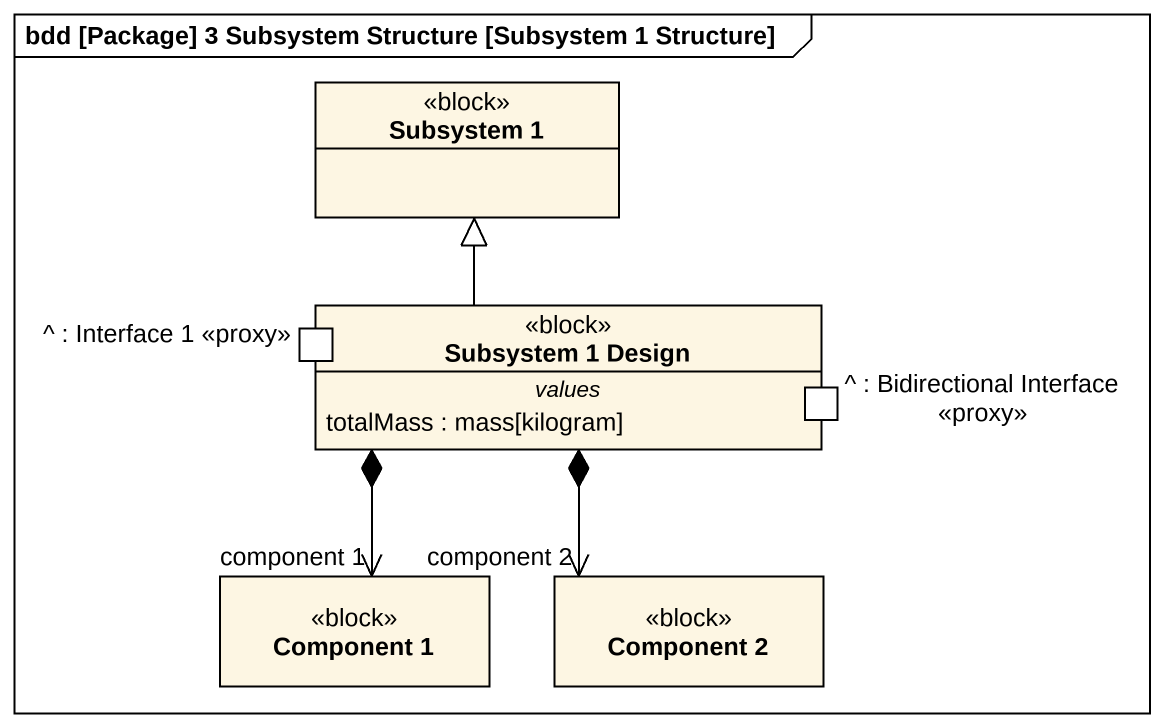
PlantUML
@startuml
mainframe bdd [Package] 3 Subsystem Structure [Subsystem 1 Structure]
hide circle
hide empty members
class "Subsystem 1" as Subsystem_1 <<block>>
class "Subsystem 1 Design" as Subsystem_1_Design <<block>> {
  -- values --
  totalMass : mass[kilogram]
  -- ports --
  ^ : Interface 1 <<proxy>>
  ^ : Bidirectional Interface <<proxy>>
}
class "Component 1" as Component_1 <<block>>
class "Component 2" as Component_2 <<block>>
Subsystem_1_Design -up-|> Subsystem_1
Subsystem_1_Design *--> "component 1" Component_1
Subsystem_1_Design *--> "component 2" Component_2
@enduml
